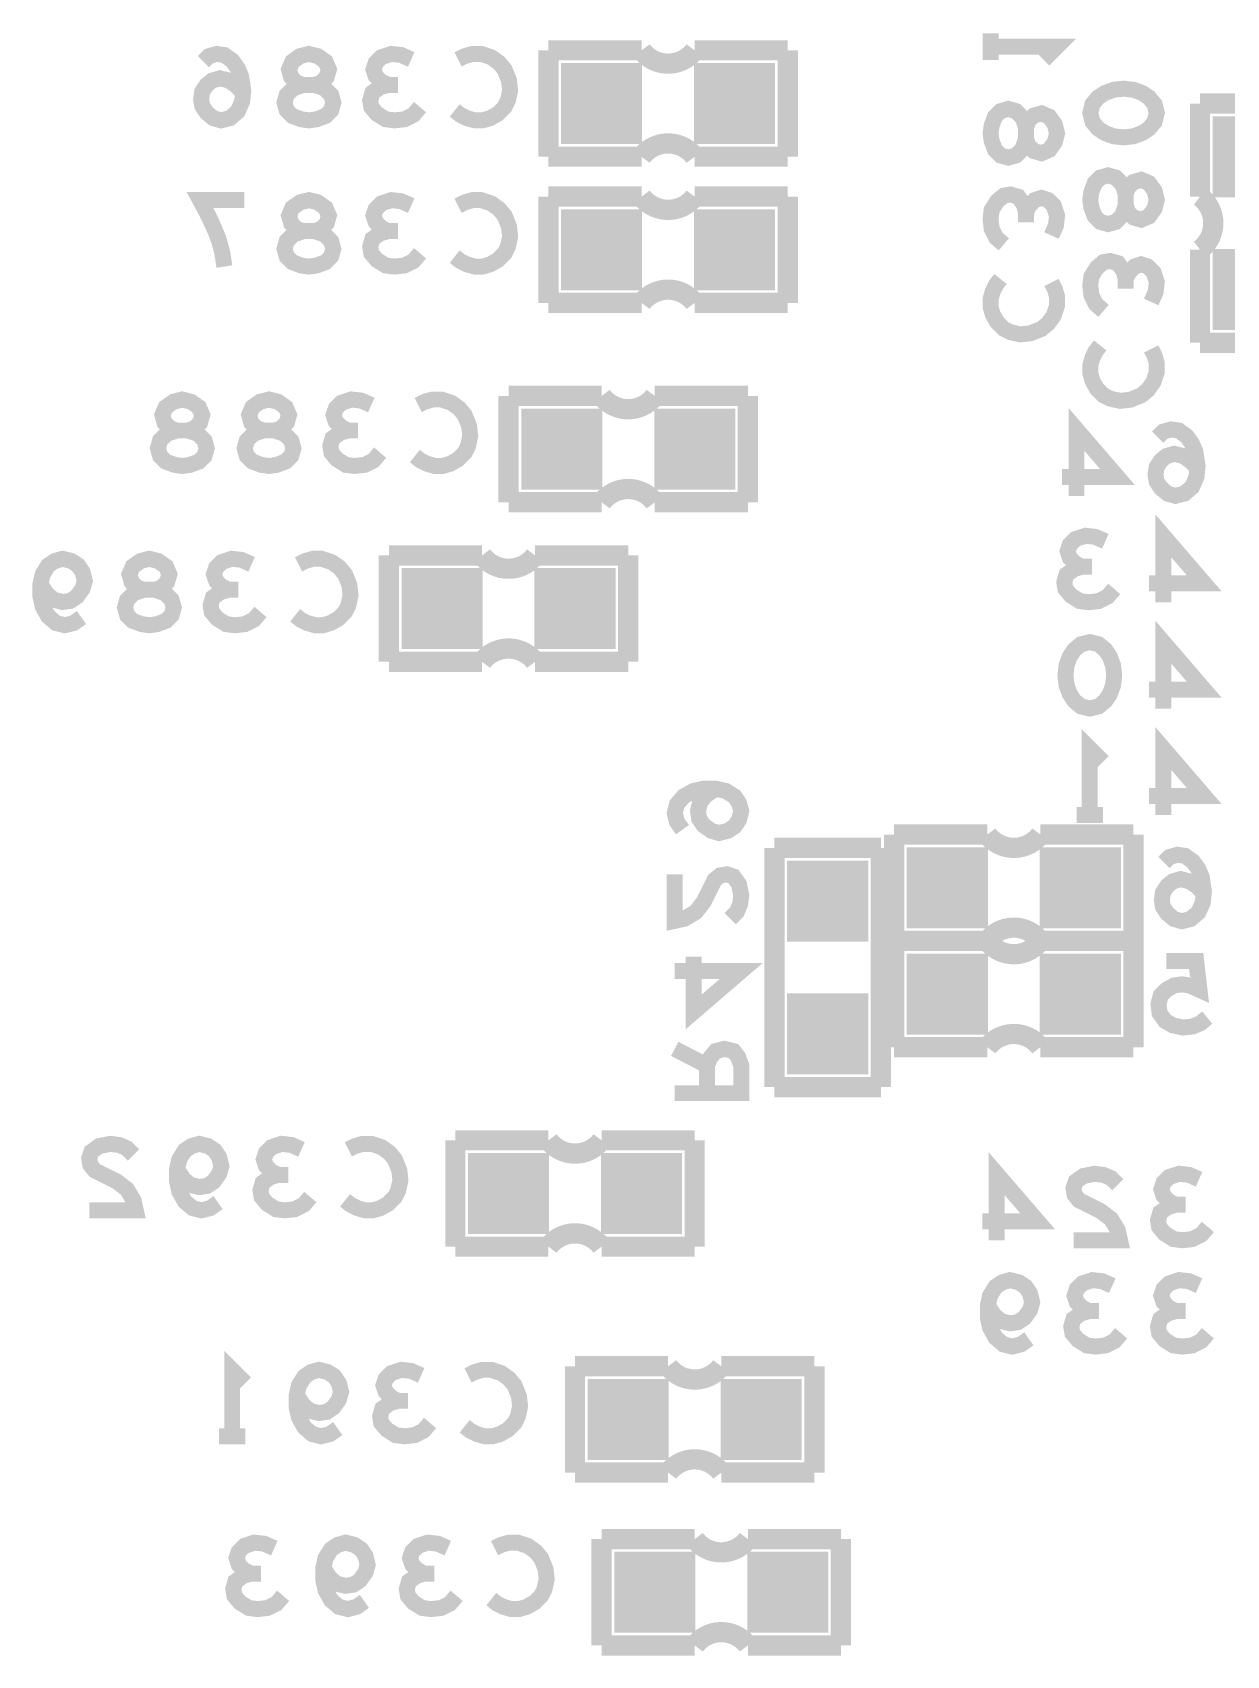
# Model space of a CAD drawing. Extents: x 0 to 200, y -10 to 130.
# Drawn here: x 125.42 to 134.4, y 22.62 to 34.83 of the extents above; entities that cross this region are included whole.
import ezdxf

# ---------------------------------------------------------------- set-up
doc = ezdxf.new("R2010")
doc.units = 0
doc.layers.get('0').update_dxf_attribs({"linetype": 'CONTINUOUS'})
doc.layers.add('MASK_BOTTOM_ART', color=6, linetype='CONTINUOUS')
doc.layers.add('SILK_BOTTOM_ART', color=5, linetype='CONTINUOUS')

# ---------------------------------------------------------------- blocks, each defined once
blk = doc.blocks.new('SQUARE_586')
blk.add_solid([(0.3048, 0.3048), (0.3048, -0.3048), (-0.3048, 0.3048), (-0.3048, -0.3048)])

msp = doc.modelspace()

# ---------------------------------------------------------------- linework, layer by layer
at = {"layer": 'SILK_BOTTOM_ART'}
for points, const_width in [([(132.625, 34.6286), (132.625, 34.8286)], 0.12), ([(127.0047, 34.3816), (126.9464, 34.44), (126.8964, 34.4733), (126.8297, 34.49), (126.7714, 34.4733), (126.7297, 34.44), (126.6964, 34.39), (126.6881, 34.3316), (126.6964, 34.2816), (126.7297, 34.2316), (126.7797, 34.19), (126.8381, 34.1733), (126.9047, 34.19), (126.9631, 34.24), (126.9964, 34.315), (127.0047, 34.3983), (126.9881, 34.5066), (126.9631, 34.565), (126.9214, 34.6233), (126.8631, 34.665), (126.8047, 34.6733), (126.7464, 34.6566), (126.7047, 34.615)], 0.12), ([(127.4988, 34.1733), (127.4405, 34.1816), (127.3738, 34.2066), (127.3321, 34.2483), (127.3155, 34.3066), (127.3321, 34.365), (127.3821, 34.415), (127.4571, 34.44), (127.5405, 34.44), (127.5905, 34.4566), (127.6321, 34.4983), (127.6488, 34.5566), (127.6238, 34.615), (127.5655, 34.6566), (127.4988, 34.6733), (127.4321, 34.6566), (127.3738, 34.615), (127.3488, 34.5566), (127.3655, 34.4983), (127.4071, 34.4566), (127.4571, 34.44), (127.5405, 34.44), (127.6155, 34.415), (127.6655, 34.365), (127.6821, 34.3066), (127.6655, 34.2483), (127.6238, 34.2066), (127.5571, 34.1816), (127.4988, 34.1733)], 0.12), ([(128.0929, 34.44), (128.0429, 34.465), (128.0012, 34.5066), (127.9845, 34.5566), (128.0012, 34.6066), (128.0429, 34.6483), (128.1179, 34.6733), (128.1929, 34.665), (128.2679, 34.6316)], 0.12), ([(128.6203, 34.6316), (128.6703, 34.6566), (128.7286, 34.6733), (128.7953, 34.6733), (128.8703, 34.6483), (128.9286, 34.6066), (128.9703, 34.5566), (129.0036, 34.4733), (129.0119, 34.3983), (128.9953, 34.3233), (128.9703, 34.2733), (128.9203, 34.2233), (128.8619, 34.19), (128.8036, 34.1733), (128.7453, 34.1733), (128.6869, 34.19), (128.6369, 34.215), (128.5953, 34.2483)], 0.12), ([(129.3, 34.7), (129.3, 33.9)], 0.1524), ([(130, 34.7), (129.3, 34.7)], 0.1524), ([(131.1, 34.7), (130.4, 34.7)], 0.1524), ([(131.1, 33.9), (131.1, 34.7)], 0.1524), ([(132.625, 34.7286), (133.125, 34.7286), (133.025, 34.6286)], 0.12), ([(128.3345, 34.2733), (128.2845, 34.215), (128.2179, 34.1816), (128.1429, 34.1733), (128.0762, 34.1816), (128.0095, 34.2233), (127.9679, 34.2733), (127.9595, 34.3233), (127.9762, 34.3816), (128.0345, 34.4233), (128.0929, 34.44), (128.1679, 34.44)], 0.12), ([(133.875, 34.2286), (133.8583, 34.1619), (133.8167, 34.1119), (133.7667, 34.0786), (133.7, 34.0536), (133.625, 34.0453), (133.55, 34.0536), (133.4833, 34.0786), (133.4333, 34.1119), (133.3917, 34.1619), (133.375, 34.2286), (133.3917, 34.2953), (133.4333, 34.3453), (133.4833, 34.3786), (133.55, 34.4036), (133.625, 34.4119), (133.7, 34.4036), (133.7667, 34.3786), (133.8167, 34.3453), (133.8583, 34.2953), (133.875, 34.2286)], 0.12), ([(132.625, 34.0762), (132.6333, 34.1345), (132.6583, 34.2012), (132.7, 34.2429), (132.7583, 34.2595), (132.8167, 34.2429), (132.8667, 34.1929), (132.8917, 34.1179), (132.8917, 34.0345), (132.9083, 33.9845), (132.95, 33.9429), (133.0083, 33.9262), (133.0667, 33.9512), (133.1083, 34.0095), (133.125, 34.0762), (133.1083, 34.1429), (133.0667, 34.2012), (133.0083, 34.2262), (132.95, 34.2095), (132.9083, 34.1679), (132.8917, 34.1179), (132.8917, 34.0345), (132.8667, 33.9595), (132.8167, 33.9095), (132.7583, 33.8929), (132.7, 33.9095), (132.6583, 33.9512), (132.6333, 34.0179), (132.625, 34.0762)], 0.12), ([(134.2, 34.3), (134.2, 33.6)], 0.1524), ([(135, 34.3), (134.2, 34.3)], 0.1524), ([(129.3, 33.9), (130, 33.9)], 0.1524), ([(130.4, 33.9), (131.1, 33.9)], 0.1524), ([(133.375, 33.5762), (133.3833, 33.6345), (133.4083, 33.7012), (133.45, 33.7429), (133.5083, 33.7595), (133.5667, 33.7429), (133.6167, 33.6929), (133.6417, 33.6179), (133.6417, 33.5345), (133.6583, 33.4845), (133.7, 33.4429), (133.7583, 33.4262), (133.8167, 33.4512), (133.8583, 33.5095), (133.875, 33.5762), (133.8583, 33.6429), (133.8167, 33.7012), (133.7583, 33.7262), (133.7, 33.7095), (133.6583, 33.6679), (133.6417, 33.6179), (133.6417, 33.5345), (133.6167, 33.4595), (133.5667, 33.4095), (133.5083, 33.3929), (133.45, 33.4095), (133.4083, 33.4512), (133.3833, 33.5179), (133.375, 33.5762)], 0.12), ([(126.8631, 33.0733), (126.8464, 33.1816), (126.8214, 33.2733), (126.7881, 33.3566), (126.7464, 33.4483), (126.6797, 33.5733), (127.0131, 33.5733)], 0.12), ([(127.4988, 33.0733), (127.4405, 33.0816), (127.3738, 33.1066), (127.3321, 33.1483), (127.3155, 33.2066), (127.3321, 33.265), (127.3821, 33.315), (127.4571, 33.34), (127.5405, 33.34), (127.5905, 33.3566), (127.6321, 33.3983), (127.6488, 33.4566), (127.6238, 33.515), (127.5655, 33.5566), (127.4988, 33.5733), (127.4321, 33.5566), (127.3738, 33.515), (127.3488, 33.4566), (127.3655, 33.3983), (127.4071, 33.3566), (127.4571, 33.34), (127.5405, 33.34), (127.6155, 33.315), (127.6655, 33.265), (127.6821, 33.2066), (127.6655, 33.1483), (127.6238, 33.1066), (127.5571, 33.0816), (127.4988, 33.0733)], 0.12), ([(128.0929, 33.34), (128.0429, 33.365), (128.0012, 33.4066), (127.9845, 33.4566), (128.0012, 33.5066), (128.0429, 33.5483), (128.1179, 33.5733), (128.1929, 33.565), (128.2679, 33.5316)], 0.12), ([(128.6203, 33.5316), (128.6703, 33.5566), (128.7286, 33.5733), (128.7953, 33.5733), (128.8703, 33.5483), (128.9286, 33.5066), (128.9703, 33.4566), (129.0036, 33.3733), (129.0119, 33.2983), (128.9953, 33.2233), (128.9703, 33.1733), (128.9203, 33.1233), (128.8619, 33.09), (128.8036, 33.0733), (128.7453, 33.0733), (128.6869, 33.09), (128.6369, 33.115), (128.5953, 33.1483)], 0.12), ([(129.3, 33.6), (129.3, 32.8)], 0.1524), ([(130, 33.6), (129.3, 33.6)], 0.1524), ([(131.1, 33.6), (130.4, 33.6)], 0.1524), ([(131.1, 32.8), (131.1, 33.6)], 0.1524), ([(132.725, 33.2405), (132.6667, 33.2905), (132.6333, 33.3571), (132.625, 33.4321), (132.6333, 33.4988), (132.675, 33.5655), (132.725, 33.6071), (132.775, 33.6155), (132.8333, 33.5988), (132.875, 33.5405), (132.8917, 33.4821), (132.8917, 33.4071)], 0.12), ([(132.8917, 33.4821), (132.9167, 33.5321), (132.9583, 33.5738), (133.0083, 33.5905), (133.0583, 33.5738), (133.1, 33.5321), (133.125, 33.4571), (133.1167, 33.3821), (133.0833, 33.3071)], 0.12), ([(128.3345, 33.1733), (128.2845, 33.115), (128.2179, 33.0816), (128.1429, 33.0733), (128.0762, 33.0816), (128.0095, 33.1233), (127.9679, 33.1733), (127.9595, 33.2233), (127.9762, 33.2816), (128.0345, 33.3233), (128.0929, 33.34), (128.1679, 33.34)], 0.12), ([(134.2, 33.2), (134.2, 32.5)], 0.1524), ([(133.475, 32.7405), (133.4167, 32.7905), (133.3833, 32.8571), (133.375, 32.9321), (133.3833, 32.9988), (133.425, 33.0655), (133.475, 33.1071), (133.525, 33.1155), (133.5833, 33.0988), (133.625, 33.0405), (133.6417, 32.9821), (133.6417, 32.9071)], 0.12), ([(133.6417, 32.9821), (133.6667, 33.0321), (133.7083, 33.0738), (133.7583, 33.0905), (133.8083, 33.0738), (133.85, 33.0321), (133.875, 32.9571), (133.8667, 32.8821), (133.8333, 32.8071)], 0.12), ([(133.0833, 32.9547), (133.1083, 32.9047), (133.125, 32.8464), (133.125, 32.7797), (133.1, 32.7047), (133.0583, 32.6464), (133.0083, 32.6047), (132.925, 32.5714), (132.85, 32.5631), (132.775, 32.5797), (132.725, 32.6047), (132.675, 32.6547), (132.6417, 32.7131), (132.625, 32.7714), (132.625, 32.8297), (132.6417, 32.8881), (132.6667, 32.9381), (132.7, 32.9797)], 0.12), ([(129.3, 32.8), (130, 32.8)], 0.1524), ([(130.4, 32.8), (131.1, 32.8)], 0.1524), ([(133.8333, 32.4547), (133.8583, 32.4047), (133.875, 32.3464), (133.875, 32.2797), (133.85, 32.2047), (133.8083, 32.1464), (133.7583, 32.1047), (133.675, 32.0714), (133.6, 32.0631), (133.525, 32.0797), (133.475, 32.1047), (133.425, 32.1547), (133.3917, 32.2131), (133.375, 32.2714), (133.375, 32.3297), (133.3917, 32.3881), (133.4167, 32.4381), (133.45, 32.4797)], 0.12), ([(134.2, 32.5), (135, 32.5)], 0.1524), ([(126.5464, 31.5733), (126.4881, 31.5816), (126.4214, 31.6066), (126.3797, 31.6483), (126.3631, 31.7066), (126.3797, 31.765), (126.4297, 31.815), (126.5047, 31.84), (126.5881, 31.84), (126.6381, 31.8566), (126.6797, 31.8983), (126.6964, 31.9566), (126.6714, 32.015), (126.6131, 32.0566), (126.5464, 32.0733), (126.4797, 32.0566), (126.4214, 32.015), (126.3964, 31.9566), (126.4131, 31.8983), (126.4547, 31.8566), (126.5047, 31.84), (126.5881, 31.84), (126.6631, 31.815), (126.7131, 31.765), (126.7297, 31.7066), (126.7131, 31.6483), (126.6714, 31.6066), (126.6047, 31.5816), (126.5464, 31.5733)], 0.12), ([(127.1988, 31.5733), (127.1405, 31.5816), (127.0738, 31.6066), (127.0321, 31.6483), (127.0155, 31.7066), (127.0321, 31.765), (127.0821, 31.815), (127.1571, 31.84), (127.2405, 31.84), (127.2905, 31.8566), (127.3321, 31.8983), (127.3488, 31.9566), (127.3238, 32.015), (127.2655, 32.0566), (127.1988, 32.0733), (127.1321, 32.0566), (127.0738, 32.015), (127.0488, 31.9566), (127.0655, 31.8983), (127.1071, 31.8566), (127.1571, 31.84), (127.2405, 31.84), (127.3155, 31.815), (127.3655, 31.765), (127.3821, 31.7066), (127.3655, 31.6483), (127.3238, 31.6066), (127.2571, 31.5816), (127.1988, 31.5733)], 0.12), ([(127.7929, 31.84), (127.7429, 31.865), (127.7012, 31.9066), (127.6845, 31.9566), (127.7012, 32.0066), (127.7429, 32.0483), (127.8179, 32.0733), (127.8929, 32.065), (127.9679, 32.0316)], 0.12), ([(128.3203, 32.0316), (128.3703, 32.0566), (128.4286, 32.0733), (128.4953, 32.0733), (128.5703, 32.0483), (128.6286, 32.0066), (128.6703, 31.9566), (128.7036, 31.8733), (128.7119, 31.7983), (128.6953, 31.7233), (128.6703, 31.6733), (128.6203, 31.6233), (128.5619, 31.59), (128.5036, 31.5733), (128.4453, 31.5733), (128.3869, 31.59), (128.3369, 31.615), (128.2953, 31.6483)], 0.12), ([(129, 32.1), (129, 31.3)], 0.1524), ([(129.7, 32.1), (129, 32.1)], 0.1524), ([(130.8, 32.1), (130.1, 32.1)], 0.1524), ([(130.8, 31.3), (130.8, 32.1)], 0.1524), ([(133.2714, 31.3483), (133.2714, 31.8483), (133.5797, 31.49), (133.1631, 31.49)], 0.12), ([(128.0345, 31.6733), (127.9845, 31.615), (127.9179, 31.5816), (127.8429, 31.5733), (127.7762, 31.5816), (127.7095, 31.6233), (127.6679, 31.6733), (127.6595, 31.7233), (127.6762, 31.7816), (127.7345, 31.8233), (127.7929, 31.84), (127.8679, 31.84)], 0.12), ([(134.1821, 31.5566), (134.1238, 31.615), (134.0738, 31.6483), (134.0071, 31.665), (133.9488, 31.6483), (133.9071, 31.615), (133.8738, 31.565), (133.8655, 31.5066), (133.8738, 31.4566), (133.9071, 31.4066), (133.9571, 31.365), (134.0155, 31.3483), (134.0821, 31.365), (134.1405, 31.415), (134.1738, 31.49), (134.1821, 31.5733), (134.1655, 31.6816), (134.1405, 31.74), (134.0988, 31.7983), (134.0405, 31.84), (133.9821, 31.8483), (133.9238, 31.8316), (133.8821, 31.79)], 0.12), ([(129, 31.3), (129.7, 31.3)], 0.1524), ([(130.1, 31.3), (130.8, 31.3)], 0.1524), ([(133.9238, 30.5483), (133.9238, 31.0483), (134.2321, 30.69), (133.8155, 30.69)], 0.12), ([(133.3131, 30.815), (133.2631, 30.84), (133.2214, 30.8816), (133.2047, 30.9316), (133.2214, 30.9816), (133.2631, 31.0233), (133.3381, 31.0483), (133.4131, 31.04), (133.4881, 31.0066)], 0.12), ([(125.7881, 30.4333), (125.7297, 30.3917), (125.6631, 30.375), (125.5964, 30.3917), (125.5381, 30.4417), (125.4964, 30.5167), (125.4797, 30.5917), (125.4797, 30.6833), (125.4964, 30.7583), (125.5381, 30.825), (125.5881, 30.8583), (125.6464, 30.875), (125.7131, 30.8583), (125.7631, 30.825), (125.7964, 30.775), (125.8131, 30.7083), (125.7964, 30.65), (125.7547, 30.5917), (125.7047, 30.5583), (125.6464, 30.55), (125.5797, 30.5667), (125.5297, 30.6083), (125.4797, 30.6833)], 0.12), ([(126.2988, 30.375), (126.2405, 30.3833), (126.1738, 30.4083), (126.1321, 30.45), (126.1155, 30.5083), (126.1321, 30.5667), (126.1821, 30.6167), (126.2571, 30.6417), (126.3405, 30.6417), (126.3905, 30.6583), (126.4321, 30.7), (126.4488, 30.7583), (126.4238, 30.8167), (126.3655, 30.8583), (126.2988, 30.875), (126.2321, 30.8583), (126.1738, 30.8167), (126.1488, 30.7583), (126.1655, 30.7), (126.2071, 30.6583), (126.2571, 30.6417), (126.3405, 30.6417), (126.4155, 30.6167), (126.4655, 30.5667), (126.4821, 30.5083), (126.4655, 30.45), (126.4238, 30.4083), (126.3571, 30.3833), (126.2988, 30.375)], 0.12), ([(126.8929, 30.6417), (126.8429, 30.6667), (126.8012, 30.7083), (126.7845, 30.7583), (126.8012, 30.8083), (126.8429, 30.85), (126.9179, 30.875), (126.9929, 30.8667), (127.0679, 30.8333)], 0.12), ([(127.4203, 30.8333), (127.4703, 30.8583), (127.5286, 30.875), (127.5953, 30.875), (127.6703, 30.85), (127.7286, 30.8083), (127.7703, 30.7583), (127.8036, 30.675), (127.8119, 30.6), (127.7953, 30.525), (127.7703, 30.475), (127.7203, 30.425), (127.6619, 30.3917), (127.6036, 30.375), (127.5453, 30.375), (127.4869, 30.3917), (127.4369, 30.4167), (127.3953, 30.45)], 0.12), ([(128.1, 30.9), (128.1, 30.1)], 0.1524), ([(128.8, 30.9), (128.1, 30.9)], 0.1524), ([(129.9, 30.9), (129.2, 30.9)], 0.1524), ([(129.9, 30.1), (129.9, 30.9)], 0.1524), ([(133.5547, 30.6483), (133.5047, 30.59), (133.4381, 30.5566), (133.3631, 30.5483), (133.2964, 30.5566), (133.2297, 30.5983), (133.1881, 30.6483), (133.1797, 30.6983), (133.1964, 30.7566), (133.2547, 30.7983), (133.3131, 30.815), (133.3881, 30.815)], 0.12), ([(127.1345, 30.475), (127.0845, 30.4167), (127.0179, 30.3833), (126.9429, 30.375), (126.8762, 30.3833), (126.8095, 30.425), (126.7679, 30.475), (126.7595, 30.525), (126.7762, 30.5833), (126.8345, 30.625), (126.8929, 30.6417), (126.9679, 30.6417)], 0.12), ([(133.9238, 29.7483), (133.9238, 30.2483), (134.2321, 29.89), (133.8155, 29.89)], 0.12), ([(133.3714, 30.2483), (133.4381, 30.2316), (133.4881, 30.19), (133.5214, 30.14), (133.5464, 30.0733), (133.5547, 29.9983), (133.5464, 29.9233), (133.5214, 29.8566), (133.4881, 29.8066), (133.4381, 29.765), (133.3714, 29.7483), (133.3047, 29.765), (133.2547, 29.8066), (133.2214, 29.8566), (133.1964, 29.9233), (133.1881, 29.9983), (133.1964, 30.0733), (133.2214, 30.14), (133.2547, 30.19), (133.3047, 30.2316), (133.3714, 30.2483)], 0.12), ([(128.1, 30.1), (128.8, 30.1)], 0.1524), ([(129.2, 30.1), (129.9, 30.1)], 0.1524), ([(133.3714, 28.9483), (133.3714, 29.4483), (133.4714, 29.3483)], 0.12), ([(133.9238, 28.9483), (133.9238, 29.4483), (134.2321, 29.09), (133.8155, 29.09)], 0.12), ([(130.3083, 28.8369), (130.2667, 28.8953), (130.25, 28.9619), (130.2667, 29.0286), (130.3167, 29.0869), (130.3917, 29.1286), (130.4667, 29.1453), (130.5583, 29.1453), (130.6333, 29.1286), (130.7, 29.0869), (130.7333, 29.0369), (130.75, 28.9786), (130.7333, 28.9119), (130.7, 28.8619), (130.65, 28.8286), (130.5833, 28.8119), (130.525, 28.8286), (130.4667, 28.8703), (130.4333, 28.9203), (130.425, 28.9786), (130.4417, 29.0453), (130.4833, 29.0953), (130.5583, 29.1453)], 0.12), ([(133.4714, 28.9483), (133.2714, 28.9483)], 0.12), ([(131.9, 28.8), (131.9, 28)], 0.1524), ([(132.6, 28.8), (131.9, 28.8)], 0.1524), ([(133.7, 28.8), (133, 28.8)], 0.1524), ([(133.7, 28), (133.7, 28.8)], 0.1524), ([(131, 28.7), (131, 26.9)], 0.1524), ([(131.8, 28.7), (131, 28.7)], 0.1524), ([(131.8, 26.9), (131.8, 28.7)], 0.1524), ([(134.2297, 28.3566), (134.1714, 28.415), (134.1214, 28.4483), (134.0547, 28.465), (133.9964, 28.4483), (133.9547, 28.415), (133.9214, 28.365), (133.9131, 28.3066), (133.9214, 28.2566), (133.9547, 28.2066), (134.0047, 28.165), (134.0631, 28.1483), (134.1297, 28.165), (134.1881, 28.215), (134.2214, 28.29), (134.2297, 28.3733), (134.2131, 28.4816), (134.1881, 28.54), (134.1464, 28.5983), (134.0881, 28.64), (134.0297, 28.6483), (133.9714, 28.6316), (133.9297, 28.59)], 0.12), ([(130.6667, 28.1679), (130.7167, 28.2179), (130.7417, 28.2762), (130.75, 28.3429), (130.7333, 28.4262), (130.6917, 28.4845), (130.6417, 28.5012), (130.5917, 28.4929), (130.55, 28.4595), (130.4667, 28.2929), (130.4083, 28.2179), (130.325, 28.1679), (130.25, 28.1512), (130.25, 28.5012)], 0.12), ([(131.9, 28), (131.9, 27.2)], 0.1524), ([(132.6, 28), (131.9, 28)], 0.1524), ([(131.9, 28), (132.6, 28)], 0.1524), ([(133.7, 28), (133, 28)], 0.1524), ([(133, 28), (133.7, 28)], 0.1524), ([(133.7, 27.2), (133.7, 28)], 0.1524), ([(130.25, 27.7738), (130.75, 27.7738), (130.3917, 27.4655), (130.3917, 27.8821)], 0.12), ([(134.2547, 27.4233), (134.2047, 27.3816), (134.1464, 27.3566), (134.0714, 27.3483), (133.9964, 27.365), (133.9381, 27.3983), (133.8964, 27.4566), (133.8881, 27.5233), (133.9047, 27.59), (133.9464, 27.6316), (134.0047, 27.665), (134.0631, 27.6733), (134.1214, 27.665), (134.1964, 27.6316), (134.1714, 27.8483), (133.9464, 27.8483)], 0.12), ([(130.25, 26.8547), (130.75, 26.8547), (130.75, 27.0631), (130.725, 27.1297), (130.6917, 27.1714), (130.625, 27.1881), (130.5583, 27.1714), (130.5167, 27.1214), (130.4917, 27.0631), (130.4917, 26.8547)], 0.12), ([(130.4917, 27.0631), (130.25, 27.1881)], 0.12), ([(131.9, 27.2), (132.6, 27.2)], 0.1524), ([(133, 27.2), (133.7, 27.2)], 0.1524), ([(131, 26.9), (131.8, 26.9)], 0.1524), ([(126.1797, 26.39), (126.1297, 26.44), (126.0714, 26.465), (126.0047, 26.4733), (125.9214, 26.4566), (125.8631, 26.415), (125.8464, 26.365), (125.8547, 26.315), (125.8881, 26.2733), (126.0547, 26.19), (126.1297, 26.1316), (126.1797, 26.0483), (126.1964, 25.9733), (125.8464, 25.9733)], 0.12), ([(126.8155, 26.0316), (126.7571, 25.99), (126.6905, 25.9733), (126.6238, 25.99), (126.5655, 26.04), (126.5238, 26.115), (126.5071, 26.19), (126.5071, 26.2816), (126.5238, 26.3566), (126.5655, 26.4233), (126.6155, 26.4566), (126.6738, 26.4733), (126.7405, 26.4566), (126.7905, 26.4233), (126.8238, 26.3733), (126.8405, 26.3066), (126.8238, 26.2483), (126.7821, 26.19), (126.7321, 26.1566), (126.6738, 26.1483), (126.6071, 26.165), (126.5571, 26.2066), (126.5071, 26.2816)], 0.12), ([(127.2679, 26.24), (127.2179, 26.265), (127.1762, 26.3066), (127.1595, 26.3566), (127.1762, 26.4066), (127.2179, 26.4483), (127.2929, 26.4733), (127.3679, 26.465), (127.4429, 26.4316)], 0.12), ([(127.7953, 26.4316), (127.8453, 26.4566), (127.9036, 26.4733), (127.9703, 26.4733), (128.0453, 26.4483), (128.1036, 26.4066), (128.1453, 26.3566), (128.1786, 26.2733), (128.1869, 26.1983), (128.1703, 26.1233), (128.1453, 26.0733), (128.0953, 26.0233), (128.0369, 25.99), (127.9786, 25.9733), (127.9203, 25.9733), (127.8619, 25.99), (127.8119, 26.015), (127.7703, 26.0483)], 0.12), ([(128.6, 26.5), (128.6, 25.7)], 0.1524), ([(129.3, 26.5), (128.6, 26.5)], 0.1524), ([(130.4, 26.5), (129.7, 26.5)], 0.1524), ([(130.4, 25.7), (130.4, 26.5)], 0.1524), ([(132.6714, 25.7483), (132.6714, 26.2483), (132.9797, 25.89), (132.5631, 25.89)], 0.12), ([(127.5095, 26.0733), (127.4595, 26.015), (127.3929, 25.9816), (127.3179, 25.9733), (127.2512, 25.9816), (127.1845, 26.0233), (127.1429, 26.0733), (127.1345, 26.1233), (127.1512, 26.1816), (127.2095, 26.2233), (127.2679, 26.24), (127.3429, 26.24)], 0.12), ([(133.5821, 26.165), (133.5321, 26.215), (133.4738, 26.24), (133.4071, 26.2483), (133.3238, 26.2316), (133.2655, 26.19), (133.2488, 26.14), (133.2571, 26.09), (133.2905, 26.0483), (133.4571, 25.965), (133.5321, 25.9066), (133.5821, 25.8233), (133.5988, 25.7483), (133.2488, 25.7483)], 0.12), ([(134.0179, 26.015), (133.9679, 26.04), (133.9262, 26.0816), (133.9095, 26.1316), (133.9262, 26.1816), (133.9679, 26.2233), (134.0429, 26.2483), (134.1179, 26.24), (134.1929, 26.2066)], 0.12), ([(134.2595, 25.8483), (134.2095, 25.79), (134.1429, 25.7566), (134.0679, 25.7483), (134.0012, 25.7566), (133.9345, 25.7983), (133.8929, 25.8483), (133.8845, 25.8983), (133.9012, 25.9566), (133.9595, 25.9983), (134.0179, 26.015), (134.0929, 26.015)], 0.12), ([(128.6, 25.7), (129.3, 25.7)], 0.1524), ([(129.7, 25.7), (130.4, 25.7)], 0.1524), ([(132.9131, 25.0066), (132.8547, 24.965), (132.7881, 24.9483), (132.7214, 24.965), (132.6631, 25.015), (132.6214, 25.09), (132.6047, 25.165), (132.6047, 25.2566), (132.6214, 25.3316), (132.6631, 25.3983), (132.7131, 25.4316), (132.7714, 25.4483), (132.8381, 25.4316), (132.8881, 25.3983), (132.9214, 25.3483), (132.9381, 25.2816), (132.9214, 25.2233), (132.8797, 25.165), (132.8297, 25.1316), (132.7714, 25.1233), (132.7047, 25.14), (132.6547, 25.1816), (132.6047, 25.2566)], 0.12), ([(133.3655, 25.215), (133.3155, 25.24), (133.2738, 25.2816), (133.2571, 25.3316), (133.2738, 25.3816), (133.3155, 25.4233), (133.3905, 25.4483), (133.4655, 25.44), (133.5405, 25.4066)], 0.12), ([(134.0179, 25.215), (133.9679, 25.24), (133.9262, 25.2816), (133.9095, 25.3316), (133.9262, 25.3816), (133.9679, 25.4233), (134.0429, 25.4483), (134.1179, 25.44), (134.1929, 25.4066)], 0.12), ([(133.6071, 25.0483), (133.5571, 24.99), (133.4905, 24.9566), (133.4155, 24.9483), (133.3488, 24.9566), (133.2821, 24.9983), (133.2405, 25.0483), (133.2321, 25.0983), (133.2488, 25.1566), (133.3071, 25.1983), (133.3655, 25.215), (133.4405, 25.215)], 0.12), ([(134.2595, 25.0483), (134.2095, 24.99), (134.1429, 24.9566), (134.0679, 24.9483), (134.0012, 24.9566), (133.9345, 24.9983), (133.8929, 25.0483), (133.8845, 25.0983), (133.9012, 25.1566), (133.9595, 25.1983), (134.0179, 25.215), (134.0929, 25.215)], 0.12), ([(126.9214, 24.2733), (126.9214, 24.7733), (127.0214, 24.6733)], 0.12), ([(127.7155, 24.3316), (127.6571, 24.29), (127.5905, 24.2733), (127.5238, 24.29), (127.4655, 24.34), (127.4238, 24.415), (127.4071, 24.49), (127.4071, 24.5816), (127.4238, 24.6566), (127.4655, 24.7233), (127.5155, 24.7566), (127.5738, 24.7733), (127.6405, 24.7566), (127.6905, 24.7233), (127.7238, 24.6733), (127.7405, 24.6066), (127.7238, 24.5483), (127.6821, 24.49), (127.6321, 24.4566), (127.5738, 24.4483), (127.5071, 24.465), (127.4571, 24.5066), (127.4071, 24.5816)], 0.12), ([(128.1679, 24.54), (128.1179, 24.565), (128.0762, 24.6066), (128.0595, 24.6566), (128.0762, 24.7066), (128.1179, 24.7483), (128.1929, 24.7733), (128.2679, 24.765), (128.3429, 24.7316)], 0.12), ([(128.6953, 24.7316), (128.7453, 24.7566), (128.8036, 24.7733), (128.8703, 24.7733), (128.9453, 24.7483), (129.0036, 24.7066), (129.0453, 24.6566), (129.0786, 24.5733), (129.0869, 24.4983), (129.0703, 24.4233), (129.0453, 24.3733), (128.9953, 24.3233), (128.9369, 24.29), (128.8786, 24.2733), (128.8203, 24.2733), (128.7619, 24.29), (128.7119, 24.315), (128.6703, 24.3483)], 0.12), ([(129.5, 24.8), (129.5, 24)], 0.1524), ([(130.2, 24.8), (129.5, 24.8)], 0.1524), ([(131.3, 24.8), (130.6, 24.8)], 0.1524), ([(131.3, 24), (131.3, 24.8)], 0.1524), ([(128.4095, 24.3733), (128.3595, 24.315), (128.2929, 24.2816), (128.2179, 24.2733), (128.1512, 24.2816), (128.0845, 24.3233), (128.0429, 24.3733), (128.0345, 24.4233), (128.0512, 24.4816), (128.1095, 24.5233), (128.1679, 24.54), (128.2429, 24.54)], 0.12), ([(127.0214, 24.2733), (126.8214, 24.2733)], 0.12), ([(129.5, 24), (130.2, 24)], 0.1524), ([(130.6, 24), (131.3, 24)], 0.1524), ([(129.7, 23.5), (129.7, 22.7)], 0.1524), ([(130.4, 23.5), (129.7, 23.5)], 0.1524), ([(131.5, 23.5), (130.8, 23.5)], 0.1524), ([(131.5, 22.7), (131.5, 23.5)], 0.1524), ([(127.0631, 23.24), (127.0131, 23.265), (126.9714, 23.3066), (126.9547, 23.3566), (126.9714, 23.4066), (127.0131, 23.4483), (127.0881, 23.4733), (127.1631, 23.465), (127.2381, 23.4316)], 0.12), ([(127.9155, 23.0316), (127.8571, 22.99), (127.7905, 22.9733), (127.7238, 22.99), (127.6655, 23.04), (127.6238, 23.115), (127.6071, 23.19), (127.6071, 23.2816), (127.6238, 23.3566), (127.6655, 23.4233), (127.7155, 23.4566), (127.7738, 23.4733), (127.8405, 23.4566), (127.8905, 23.4233), (127.9238, 23.3733), (127.9405, 23.3066), (127.9238, 23.2483), (127.8821, 23.19), (127.8321, 23.1566), (127.7738, 23.1483), (127.7071, 23.165), (127.6571, 23.2066), (127.6071, 23.2816)], 0.12), ([(128.3679, 23.24), (128.3179, 23.265), (128.2762, 23.3066), (128.2595, 23.3566), (128.2762, 23.4066), (128.3179, 23.4483), (128.3929, 23.4733), (128.4679, 23.465), (128.5429, 23.4316)], 0.12), ([(128.8953, 23.4316), (128.9453, 23.4566), (129.0036, 23.4733), (129.0703, 23.4733), (129.1453, 23.4483), (129.2036, 23.4066), (129.2453, 23.3566), (129.2786, 23.2733), (129.2869, 23.1983), (129.2703, 23.1233), (129.2453, 23.0733), (129.1953, 23.0233), (129.1369, 22.99), (129.0786, 22.9733), (129.0203, 22.9733), (128.9619, 22.99), (128.9119, 23.015), (128.8703, 23.0483)], 0.12), ([(127.3047, 23.0733), (127.2547, 23.015), (127.1881, 22.9816), (127.1131, 22.9733), (127.0464, 22.9816), (126.9797, 23.0233), (126.9381, 23.0733), (126.9297, 23.1233), (126.9464, 23.1816), (127.0047, 23.2233), (127.0631, 23.24), (127.1381, 23.24)], 0.12), ([(128.6095, 23.0733), (128.5595, 23.015), (128.4929, 22.9816), (128.4179, 22.9733), (128.3512, 22.9816), (128.2845, 23.0233), (128.2429, 23.0733), (128.2345, 23.1233), (128.2512, 23.1816), (128.3095, 23.2233), (128.3679, 23.24), (128.4429, 23.24)], 0.12), ([(129.7, 22.7), (130.4, 22.7)], 0.1524), ([(130.8, 22.7), (131.5, 22.7)], 0.1524)]:
    msp.add_lwpolyline(points, dxfattribs=dict(at, const_width=const_width))
at = {"layer": 'SILK_BOTTOM_ART', "const_width": 0.1524}
for points in [[(130, 34.7, 0.5), (130.4, 34.7)], [(130.4, 33.9, 0.5), (130, 33.9)], [(130, 33.6, 0.5), (130.4, 33.6)], [(134.2, 33.2, 0.5), (134.2, 33.6)], [(130.4, 32.8, 0.5), (130, 32.8)], [(129.7, 32.1, 0.5), (130.1, 32.1)], [(130.1, 31.3, 0.5), (129.7, 31.3)], [(128.8, 30.9, 0.5), (129.2, 30.9)], [(129.2, 30.1, 0.5), (128.8, 30.1)], [(132.6, 28.8, 0.5), (133, 28.8)], [(133, 28, 0.5), (132.6, 28)], [(132.6, 28, 0.5), (133, 28)], [(133, 27.2, 0.5), (132.6, 27.2)], [(129.3, 26.5, 0.5), (129.7, 26.5)], [(129.7, 25.7, 0.5), (129.3, 25.7)], [(130.2, 24.8, 0.5), (130.6, 24.8)], [(130.6, 24, 0.5), (130.2, 24)], [(130.4, 23.5, 0.5), (130.8, 23.5)], [(130.8, 22.7, 0.5), (130.4, 22.7)]]:
    msp.add_lwpolyline(points, format="xyb", dxfattribs=at)

# ---------------------------------------------------------------- block references
at = {"layer": 'MASK_BOTTOM_ART'}
for p in [(129.7, 34.3), (130.7, 34.3), (134.6, 33.9), (129.7, 33.2), (130.7, 33.2), (134.6, 32.9), (129.4, 31.7), (130.4, 31.7), (128.5, 30.5), (129.5, 30.5), (132.3, 28.4), (133.3, 28.4), (131.4, 28.3), (132.3, 27.6), (133.3, 27.6), (131.4, 27.3), (129, 26.1), (130, 26.1), (129.9, 24.4), (130.9, 24.4), (130.1, 23.1), (131.1, 23.1)]:
    msp.add_blockref('SQUARE_586', p, dxfattribs=at)

doc.saveas('drawing.dxf')
